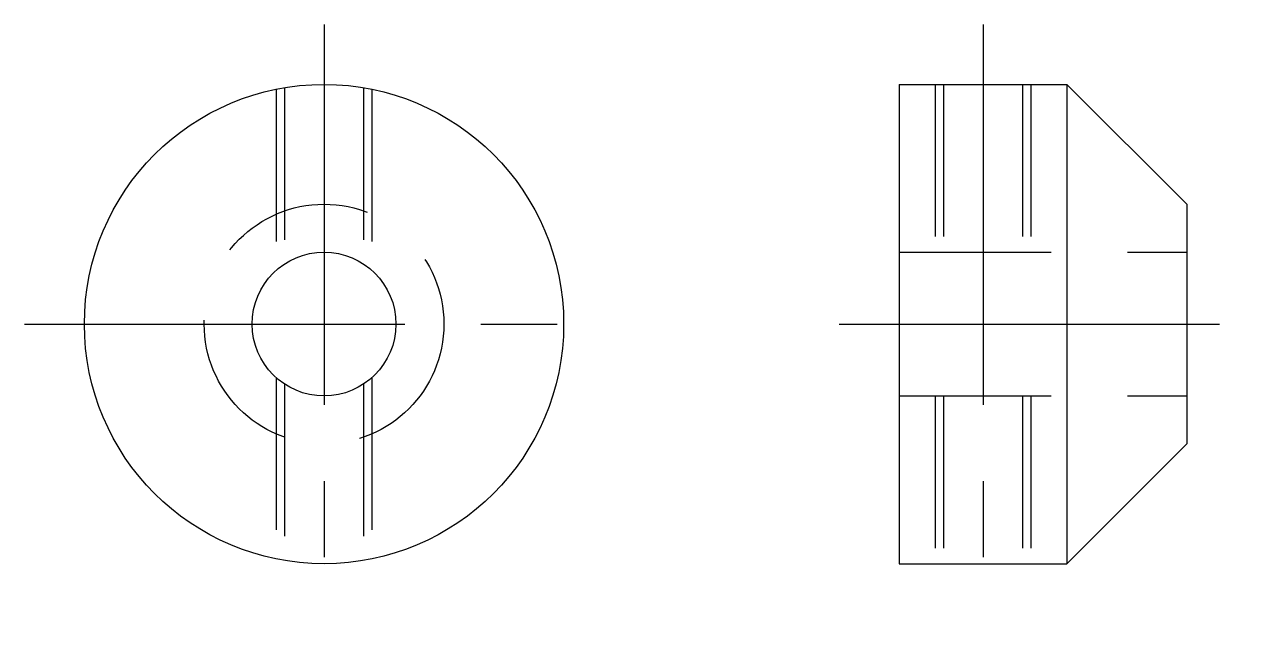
# Model space of a CAD drawing. Extents: x 11 to 148, y 10 to 150.
# Drawn here: x 45.9 to 147.9, y 99.9 to 149.9 of the extents above; entities outside this region: 2.
import ezdxf

# ---------------------------------------------------------------- set-up
doc = ezdxf.new("R2010")
doc.units = 0
doc.linetypes.add('CENTER', pattern=[50.8, 31.75, -6.35, 6.35, -6.35])
doc.linetypes.add('DASHED', pattern=[19.05, 12.7, -6.35])
doc.layers.get('0').update_dxf_attribs({"linetype": 'CONTINUOUS'})
doc.layers.add('CENTER', color=1, linetype='CENTER')
doc.styles.get("Standard").update_dxf_attribs({"font": 'txt', "bigfont": 'BIGFONT'})

msp = doc.modelspace()

# ---------------------------------------------------------------- linework, layer by layer
at = {"color": 7, "linetype": 'CONTINUOUS'}
for p, q in [((118.88, 144.85), (132.88, 144.85)), ((118.88, 144.85), (118.88, 104.85)), ((132.88, 144.85), (132.88, 104.85)), ((132.88, 144.85), (142.88, 134.85)), ((132.88, 134.81), (132.88, 134.81)), ((142.88, 134.85), (142.88, 114.85)), ((132.88, 124.85), (132.88, 124.85)), ((132.88, 104.85), (142.88, 114.85)), ((118.88, 104.85), (132.88, 104.85))]:
    msp.add_line(p, q, dxfattribs=at)
at = {"color": 3, "linetype": 'DASHED'}
for p, q in [((121.88, 144.85), (121.88, 130.85)), ((122.58, 144.85), (122.58, 130.85)), ((129.18, 144.85), (129.18, 130.85)), ((129.88, 144.85), (129.88, 130.85)), ((66.88, 144.45), (66.88, 129.33)), ((67.58, 144.58), (67.58, 129.86)), ((74.18, 144.58), (74.18, 129.86)), ((74.88, 144.45), (74.88, 129.33)), ((118.88, 130.85), (142.88, 130.85)), ((66.88, 120.38), (66.88, 105.26)), ((74.88, 120.38), (74.88, 105.26)), ((67.58, 119.84), (67.58, 105.13)), ((74.18, 119.84), (74.18, 105.13)), ((118.88, 118.85), (142.88, 118.85)), ((121.88, 118.85), (121.88, 104.85)), ((122.58, 118.85), (122.58, 104.85)), ((129.18, 118.85), (129.18, 104.85)), ((129.88, 118.85), (129.88, 104.85))]:
    msp.add_line(p, q, dxfattribs=at)
at = {"color": 7, "linetype": 'CONTINUOUS'}
for radius in [20, 6]:
    msp.add_circle((70.88, 124.85), radius, dxfattribs=at)
at = {"color": 3, "linetype": 'DASHED'}
msp.add_circle((70.88, 124.85), 10, dxfattribs=at)
at = {"layer": 'CENTER', "color": 1, "linetype": 'CENTER'}
for p, q in [((70.88, 149.85), (70.88, 99.85)), ((125.88, 149.85), (125.88, 99.85)), ((45.88, 124.85), (95.88, 124.85)), ((113.88, 124.85), (147.88, 124.85))]:
    msp.add_line(p, q, dxfattribs=at)

# ---------------------------------------------------------------- texts
at = {"color": 7, "linetype": 'CONTINUOUS'}
for s, p in [('DGSM40-12-45', (10, 25)), ('DGSM4045', (10, 10))]:
    msp.add_text(s, height=4, dxfattribs=at).set_placement(p)

doc.saveas('drawing.dxf')
